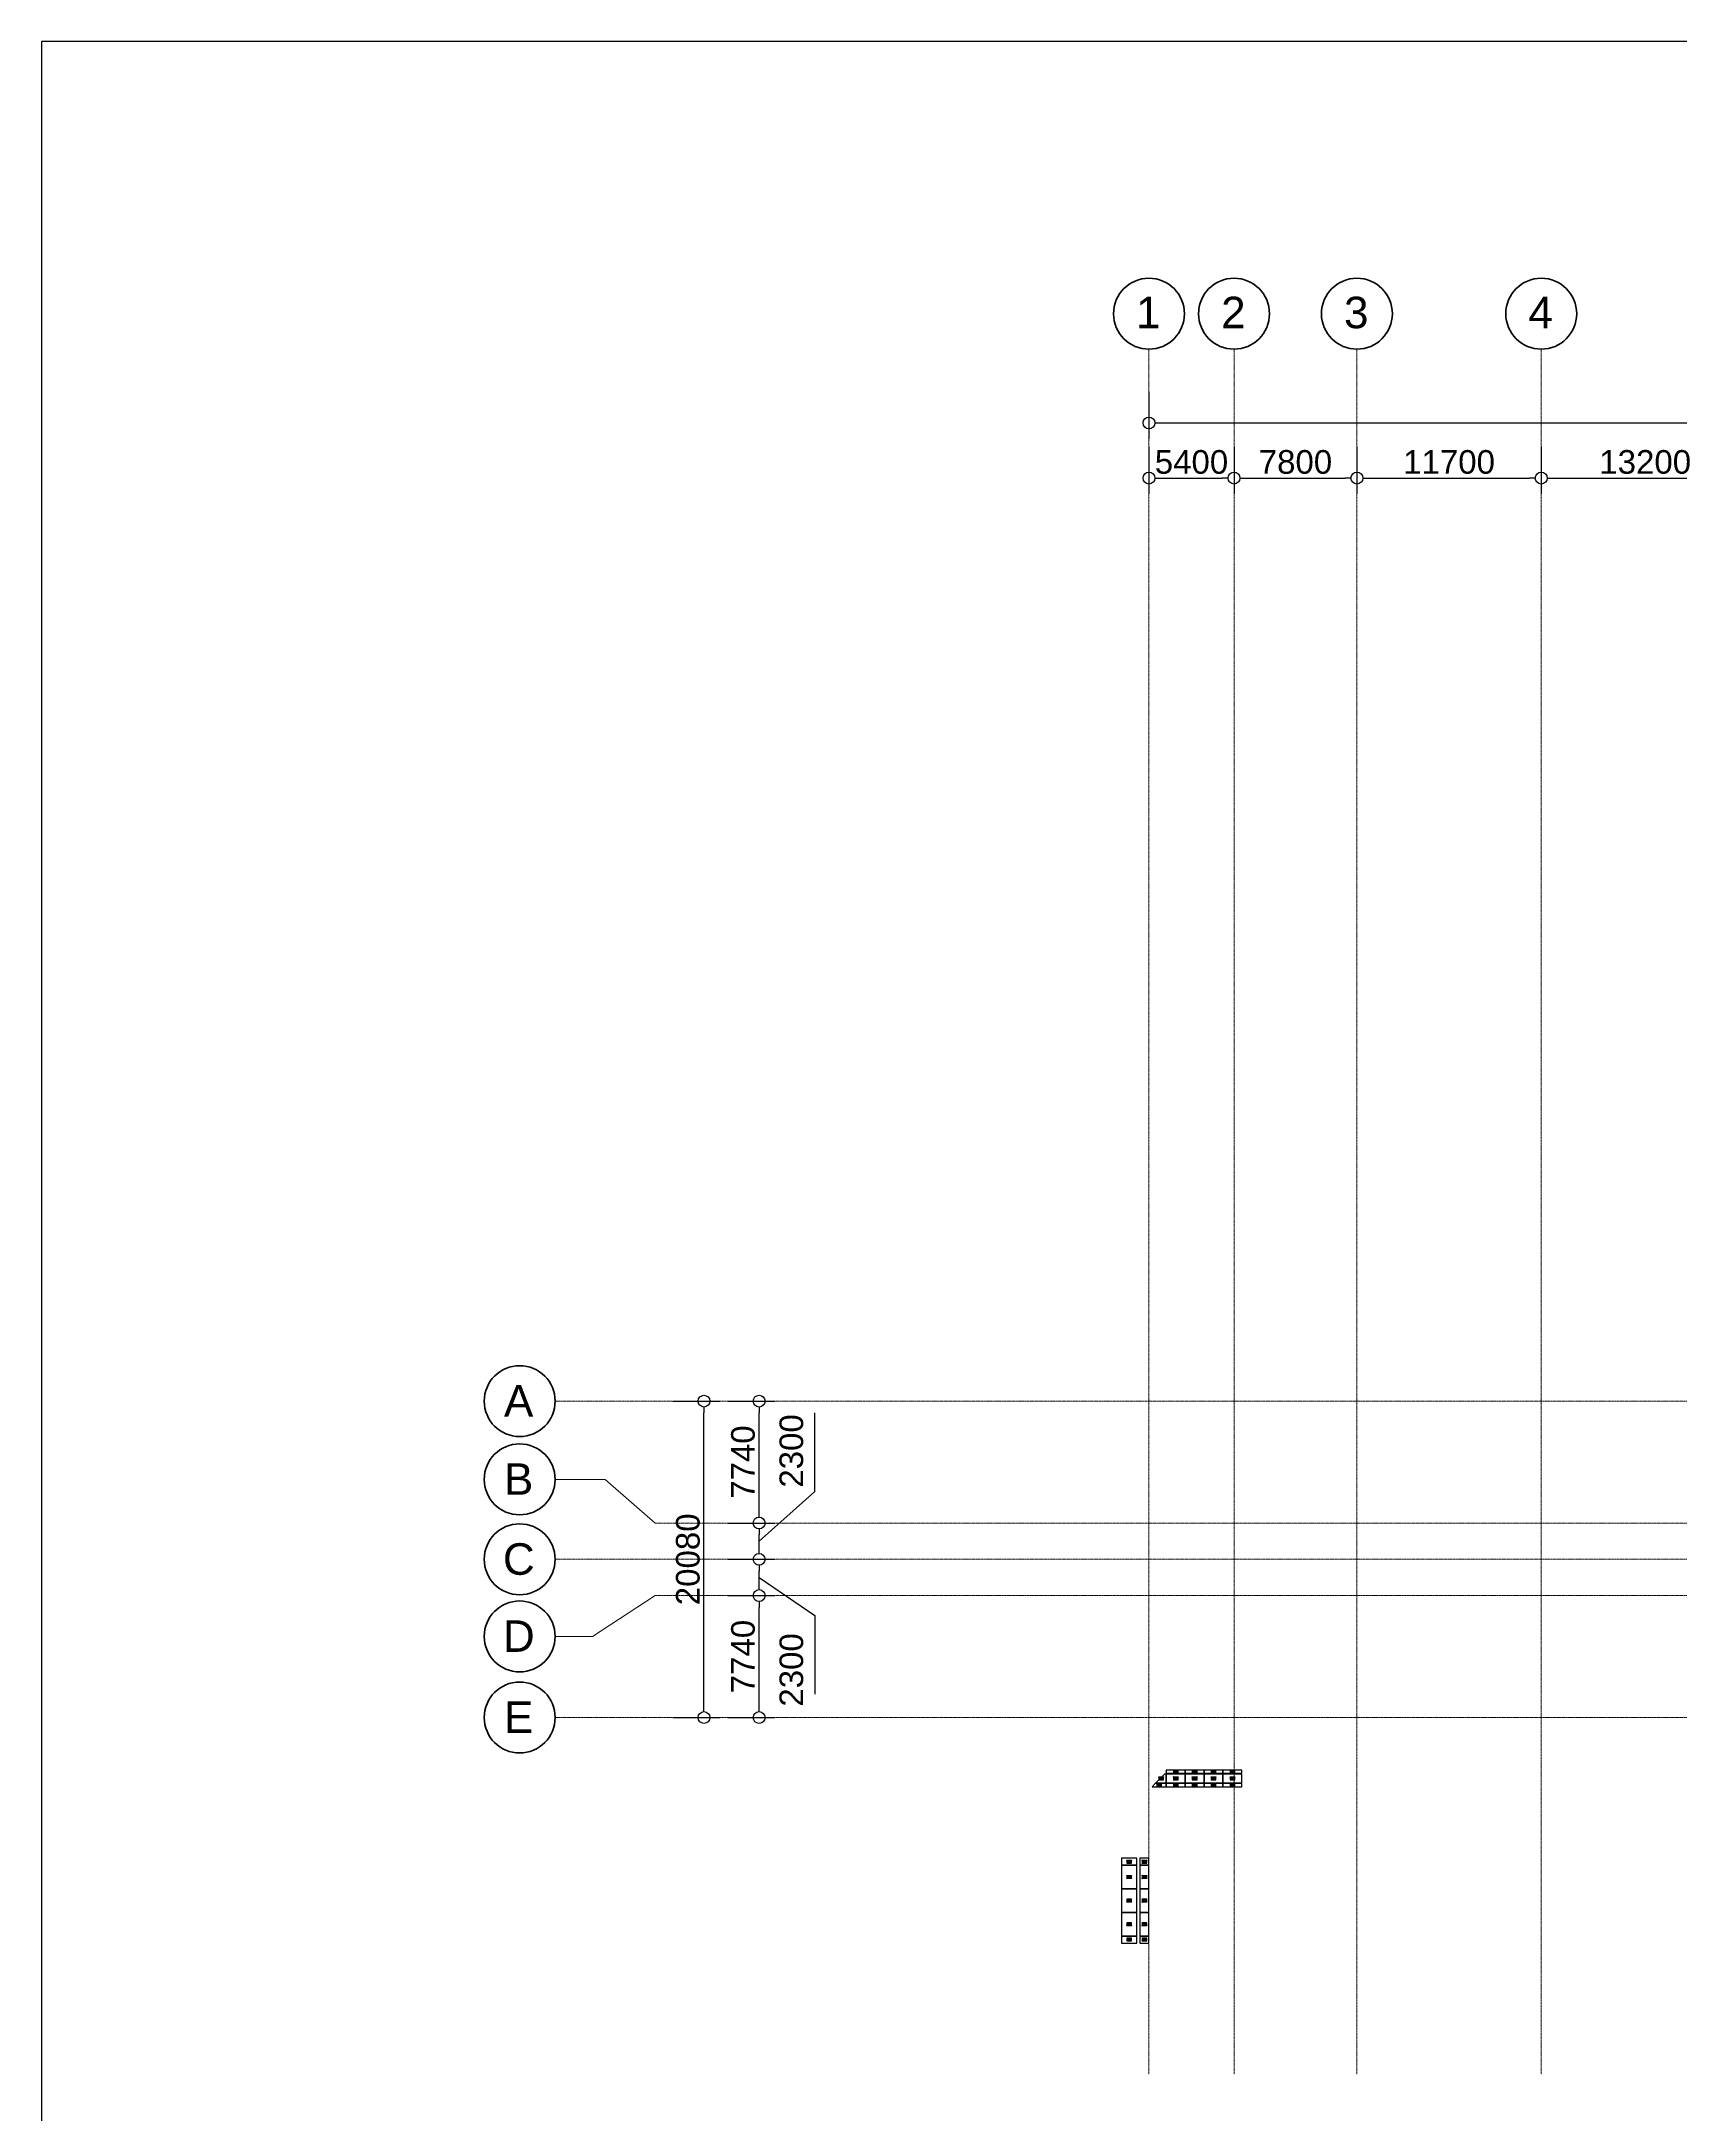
# Model space of a CAD drawing. Header units: millimetres. Extents: x -70132 to 394080, y -1879526 to 121974.
# Drawn here: x -66720 to 37320, y -9601 to 121974 of the extents above; entities that cross this region are included whole.
import ezdxf
from ezdxf.enums import TextEntityAlignment as Align

# ---------------------------------------------------------------- set-up
doc = ezdxf.new("R2010")
doc.units = ezdxf.units.MM
doc.linetypes.add('DPA_Grid _ Level 100', pattern=[10, 5.5, -1.6, 1.3, -1.6])
for name, color, linetype in [('000 - D I M', 251, 'Continuous'), ('009 - AHP_06_DATA_TEXT', 3, 'Continuous'), ('009 - AHP_06_PANEL_MAIN_COLOR_1', 3, 'Continuous'), ('009 - AHP_06_PANEL_SYMBOL_', 251, 'Continuous'), ('C0x_300HK_CODE_DEF_SUB', 250, 'Continuous')]:
    doc.layers.add(name, color=color, linetype=linetype)
doc.layers.add('S-GRID', color=251, linetype='Continuous', lineweight=9)
doc.layers.add('S-GRID-IDEN', color=3, linetype='Continuous', lineweight=50)
doc.styles.add('Arial', font='arial.ttf', dxfattribs={"height": 1500})
doc.styles.add('Arial_1', font='arial.ttf', dxfattribs={"height": 2000})
doc.styles.add('Arial_2', font='arial.ttf', dxfattribs={"height": 3})
doc.styles.add('Arial_TA1500', font='arial.ttf', dxfattribs={"height": 1500})
doc.styles.get("Standard").update_dxf_attribs({"font": 'arial.ttf'})
doc.dimstyles.new('DPA-DIM-3_0_C-C', dxfattribs={"dimscale": 304.8, "dimtxt": 1530.3891, "dimasz": 2.46063, "dimexe": 3.28084, "dimexo": 0.0625, "dimgap": 0.82021, "dimtad": 1, "dimdec": 0, "dimzin": 0, "dimdsep": 46, "dimtxsty": 'Arial_2', "dimblk1": 'DOTBLANK', "dimblk2": 'DOTBLANK', "dimsah": 1, "dimcen": 0.09, "dimdle": 3.28084, "dimadec": 8, "dimazin": 0, "dimtfac": 1, "dimtdec": 4, "dimtix": 1, "dimtmove": 0, "dimatfit": 3, "dimfxl": 6.56168, "dimfxlon": 1, "dimtvp": 1, "dimtolj": 1, "dimtzin": 0, "dimarcsym": 2})
doc.dimstyles.new('DPA-DIM-3_0_C-C_1', dxfattribs={"dimscale": 304.8, "dimtxt": 1530.3891, "dimasz": 2.46063, "dimexe": 3.28084, "dimexo": 0.0625, "dimgap": 0.82021, "dimtad": 1, "dimdec": 0, "dimzin": 0, "dimdsep": 46, "dimtxsty": 'Arial_2', "dimblk1": 'DOTBLANK', "dimblk2": 'DOTBLANK', "dimsah": 1, "dimcen": 0.09, "dimdle": 3.28084, "dimadec": 8, "dimazin": 0, "dimtfac": 1, "dimtdec": 4, "dimtix": 1, "dimtmove": 1, "dimatfit": 3, "dimfxl": 6.56168, "dimfxlon": 1, "dimtvp": 1, "dimtolj": 1, "dimtzin": 0, "dimarcsym": 2})

# ---------------------------------------------------------------- blocks, each defined once
blk = doc.blocks.new('*U164')
at = {"layer": '009 - AHP_06_PANEL_MAIN_COLOR_1'}
blk.add_lwpolyline([(0, -490), (1500, -490), (1500, 490), (0, 490)], close=True, dxfattribs=at)
at = {"layer": '009 - AHP_06_PANEL_SYMBOL_'}
blk.add_point((0, 0), dxfattribs=at)
blk = doc.blocks.new('*U41')
at = {"layer": '009 - AHP_06_PANEL_MAIN_COLOR_1'}
blk.add_lwpolyline([(0, -490), (442, -490), (442, 490), (0, 490)], close=True, dxfattribs=at)
at = {"layer": '009 - AHP_06_PANEL_SYMBOL_'}
blk.add_point((0, 0), dxfattribs=at)
blk = doc.blocks.new('*U142')
at = {"layer": '009 - AHP_06_PANEL_MAIN_COLOR_1'}
blk.add_lwpolyline([(0, -100), (1200, -100), (1200, 100), (0, 100)], close=True, dxfattribs=at)
at = {"layer": '009 - AHP_06_PANEL_SYMBOL_'}
blk.add_point((0, 0), dxfattribs=at)
blk = doc.blocks.new('*U141')
at = {"layer": '009 - AHP_06_PANEL_MAIN_COLOR_1'}
blk.add_lwpolyline([(0, -275), (1200, -275), (1200, 275), (0, 275)], close=True, dxfattribs=at)
at = {"layer": '009 - AHP_06_PANEL_SYMBOL_'}
blk.add_point((0, 0), dxfattribs=at)
blk = doc.blocks.new('*U11')
at = {"layer": '009 - AHP_06_PANEL_MAIN_COLOR_1'}
blk.add_lwpolyline([(0, -275), (1200, -275), (1200, 275), (0, 275)], close=True, dxfattribs=at)
at = {"layer": '009 - AHP_06_PANEL_SYMBOL_'}
blk.add_point((0, 0), dxfattribs=at)
blk = doc.blocks.new('*U12')
at = {"layer": '009 - AHP_06_PANEL_MAIN_COLOR_1'}
blk.add_lwpolyline([(0, -100), (1200, -100), (1200, 100), (0, 100)], close=True, dxfattribs=at)
at = {"layer": '009 - AHP_06_PANEL_SYMBOL_'}
blk.add_point((0, 0), dxfattribs=at)
blk = doc.blocks.new('*U28')
blk.add_point((0, 0))
at = {"layer": '009 - AHP_06_PANEL_MAIN_COLOR_1'}
blk.add_lwpolyline([(656, 275), (0, 275), (0, -275), (108, -275)], close=True, dxfattribs=at)
blk = doc.blocks.new('*U29')
blk.add_point((0, 0))
at = {"layer": '009 - AHP_06_PANEL_MAIN_COLOR_1'}
blk.add_lwpolyline([(905, 100), (0, 100), (0, -100), (706, -100)], close=True, dxfattribs=at)
blk = doc.blocks.new('*U39')
at = {"layer": '009 - AHP_06_PANEL_MAIN_COLOR_1'}
blk.add_lwpolyline([(0, -490), (443, -490), (443, 490), (0, 490)], close=True, dxfattribs=at)
at = {"layer": '009 - AHP_06_PANEL_SYMBOL_'}
blk.add_point((0, 0), dxfattribs=at)
blk = doc.blocks.new('*U165')
at = {"layer": '009 - AHP_06_PANEL_MAIN_COLOR_1'}
blk.add_lwpolyline([(0, -290), (1500, -290), (1500, 290), (0, 290)], close=True, dxfattribs=at)
at = {"layer": '009 - AHP_06_PANEL_SYMBOL_'}
blk.add_point((0, 0), dxfattribs=at)
blk = doc.blocks.new('*U42')
at = {"layer": '009 - AHP_06_PANEL_MAIN_COLOR_1'}
blk.add_lwpolyline([(0, -290), (442, -290), (442, 290), (0, 290)], close=True, dxfattribs=at)
at = {"layer": '009 - AHP_06_PANEL_SYMBOL_'}
blk.add_point((0, 0), dxfattribs=at)
blk = doc.blocks.new('*U40')
at = {"layer": '009 - AHP_06_PANEL_MAIN_COLOR_1'}
blk.add_lwpolyline([(0, -290), (443, -290), (443, 290), (0, 290)], close=True, dxfattribs=at)
at = {"layer": '009 - AHP_06_PANEL_SYMBOL_'}
blk.add_point((0, 0), dxfattribs=at)
blk = doc.blocks.new('Grid - 100 Scale-586761-4150-01 - CONCOURSE LEVEL PLAN - REFLECTED CEILING PLAN')
at = {"layer": 'S-GRID-IDEN'}
blk.add_circle((0, 0), 4.5, dxfattribs=at)
blk = doc.blocks.new('_DotBlank')
at = {"color": 0, "linetype": 'ByBlock', "lineweight": -2}
blk.add_line((-0.5, 0), (-1, 0), dxfattribs=at)
blk.add_circle((0, 0), 0.5, dxfattribs=at)
blk = doc.blocks.new('*D102')
at = {"layer": '000 - D I M', "color": 0, "lineweight": -2, "transparency": 16777216}
for p, q in [((-151000, 73305), (-151000, 70324)), ((-145600, 73305), (-145600, 70324)), ((-150250, 71324), (-146350, 71324))]:
    blk.add_line(p, q, dxfattribs=at)
at = {"layer": 'Defpoints', "color": 0, "transparency": 16777216}
for p in [(-151000, 73324), (-145600, 73324), (-145600, 71324)]:
    blk.add_point(p, dxfattribs=at)
at = {"layer": '000 - D I M', "color": 0, "lineweight": -2, "transparency": 16777216, "xscale": 750, "yscale": 750, "zscale": 750, "rotation": 180}
blk.add_blockref('_DotBlank', (-151000, 71324), dxfattribs=at)
at = {"layer": '000 - D I M', "color": 0, "lineweight": -2, "transparency": 16777216, "xscale": 750, "yscale": 750, "zscale": 750}
blk.add_blockref('_DotBlank', (-145600, 71324), dxfattribs=at)
at = {"layer": '000 - D I M', "color": 0, "transparency": 16777216, "insert": (-148300, 72340), "char_height": 1500, "width": 5537.65, "attachment_point": 5, "style": 'Arial_TA1500'}
blk.add_mtext('\\A1;5400', dxfattribs=at)
blk = doc.blocks.new('*D103')
at = {"layer": '000 - D I M', "color": 0, "lineweight": -2, "transparency": 16777216}
for p, q in [((-145600, 73305), (-145600, 70324)), ((-137800, 73305), (-137800, 70324)), ((-144850, 71324), (-138550, 71324))]:
    blk.add_line(p, q, dxfattribs=at)
at = {"layer": 'Defpoints', "color": 0, "transparency": 16777216}
for p in [(-145600, 73324), (-137800, 73324), (-137800, 71324)]:
    blk.add_point(p, dxfattribs=at)
at = {"layer": '000 - D I M', "color": 0, "lineweight": -2, "transparency": 16777216, "xscale": 750, "yscale": 750, "zscale": 750, "rotation": 180}
blk.add_blockref('_DotBlank', (-145600, 71324), dxfattribs=at)
at = {"layer": '000 - D I M', "color": 0, "lineweight": -2, "transparency": 16777216, "xscale": 750, "yscale": 750, "zscale": 750}
blk.add_blockref('_DotBlank', (-137800, 71324), dxfattribs=at)
at = {"layer": '000 - D I M', "color": 0, "transparency": 16777216, "insert": (-141700, 72340), "char_height": 1500, "width": 5537.65, "attachment_point": 5, "style": 'Arial_TA1500'}
blk.add_mtext('\\A1;7800', dxfattribs=at)
blk = doc.blocks.new('*D104')
at = {"layer": '000 - D I M', "color": 0, "lineweight": -2, "transparency": 16777216}
for p, q in [((-137800, 73305), (-137800, 70324)), ((-126100, 73305), (-126100, 70324)), ((-137050, 71324), (-126850, 71324))]:
    blk.add_line(p, q, dxfattribs=at)
at = {"layer": 'Defpoints', "color": 0, "transparency": 16777216}
for p in [(-137800, 73324), (-126100, 73324), (-126100, 71324)]:
    blk.add_point(p, dxfattribs=at)
at = {"layer": '000 - D I M', "color": 0, "lineweight": -2, "transparency": 16777216, "xscale": 750, "yscale": 750, "zscale": 750, "rotation": 180}
blk.add_blockref('_DotBlank', (-137800, 71324), dxfattribs=at)
at = {"layer": '000 - D I M', "color": 0, "lineweight": -2, "transparency": 16777216, "xscale": 750, "yscale": 750, "zscale": 750}
blk.add_blockref('_DotBlank', (-126100, 71324), dxfattribs=at)
at = {"layer": '000 - D I M', "color": 0, "transparency": 16777216, "insert": (-131950, 72340), "char_height": 1500, "width": 6922.07, "attachment_point": 5, "style": 'Arial_TA1500'}
blk.add_mtext('\\A1;11700', dxfattribs=at)
blk = doc.blocks.new('*D105')
at = {"layer": '000 - D I M', "color": 0, "lineweight": -2, "transparency": 16777216}
for p, q in [((-126100, 73305), (-126100, 70324)), ((-112900, 73305), (-112900, 70324)), ((-125350, 71324), (-113650, 71324))]:
    blk.add_line(p, q, dxfattribs=at)
at = {"layer": 'Defpoints', "color": 0, "transparency": 16777216}
for p in [(-126100, 73324), (-112900, 73324), (-112900, 71324)]:
    blk.add_point(p, dxfattribs=at)
at = {"layer": '000 - D I M', "color": 0, "lineweight": -2, "transparency": 16777216, "xscale": 750, "yscale": 750, "zscale": 750, "rotation": 180}
blk.add_blockref('_DotBlank', (-126100, 71324), dxfattribs=at)
at = {"layer": '000 - D I M', "color": 0, "lineweight": -2, "transparency": 16777216, "xscale": 750, "yscale": 750, "zscale": 750}
blk.add_blockref('_DotBlank', (-112900, 71324), dxfattribs=at)
at = {"layer": '000 - D I M', "color": 0, "transparency": 16777216, "insert": (-119500, 72340), "char_height": 1500, "width": 6922.07, "attachment_point": 5, "style": 'Arial_TA1500'}
blk.add_mtext('\\A1;13200', dxfattribs=at)
blk = doc.blocks.new('*D129')
at = {"layer": '000 - D I M', "color": 0, "lineweight": -2, "transparency": 16777216}
for p, q in [((-151000, 76805), (-151000, 73824)), ((155580, 76805), (155580, 73824)), ((-150250, 74824), (154830, 74824))]:
    blk.add_line(p, q, dxfattribs=at)
at = {"layer": 'Defpoints', "color": 0, "transparency": 16777216}
for p in [(-151000, 76824), (155580, 76824), (155580, 74824)]:
    blk.add_point(p, dxfattribs=at)
at = {"layer": '000 - D I M', "color": 0, "lineweight": -2, "transparency": 16777216, "xscale": 750, "yscale": 750, "zscale": 750, "rotation": 180}
blk.add_blockref('_DotBlank', (-151000, 74824), dxfattribs=at)
at = {"layer": '000 - D I M', "color": 0, "lineweight": -2, "transparency": 16777216, "xscale": 750, "yscale": 750, "zscale": 750}
blk.add_blockref('_DotBlank', (155580, 74824), dxfattribs=at)
at = {"layer": '000 - D I M', "color": 0, "transparency": 16777216, "insert": (2290, 75840), "char_height": 1500, "width": 8306.48, "attachment_point": 5, "style": 'Arial_TA1500'}
blk.add_mtext('\\A1;306580', dxfattribs=at)
blk = doc.blocks.new('*D130')
at = {"layer": '000 - D I M', "color": 0, "lineweight": -2, "transparency": 16777216}
for p, q in [((-177725, 400), (-174744, 400)), ((-175744, -6590), (-175744, -350)), ((-177725, -7340), (-174744, -7340))]:
    blk.add_line(p, q, dxfattribs=at)
at = {"layer": 'Defpoints', "color": 0, "transparency": 16777216}
for p in [(-177744, 400), (-175744, 400), (-177744, -7340)]:
    blk.add_point(p, dxfattribs=at)
at = {"layer": '000 - D I M', "color": 0, "lineweight": -2, "transparency": 16777216, "xscale": 750, "yscale": 750, "zscale": 750}
for p, rotation in [((-175744, 400), 90), ((-175744, -7340), 270)]:
    blk.add_blockref('_DotBlank', p, dxfattribs=dict(at, rotation=rotation))
at = {"layer": '000 - D I M', "color": 0, "transparency": 16777216, "insert": (-176760, -3470), "char_height": 1500, "width": 5537.65, "attachment_point": 5, "rotation": 90, "style": 'Arial_TA1500'}
blk.add_mtext('\\A1;7740', dxfattribs=at)
blk = doc.blocks.new('*D131')
at = {"layer": '000 - D I M', "color": 0, "lineweight": -2, "transparency": 16777216}
for p, q in [((-177725, 2700), (-174744, 2700)), ((-175744, 1150), (-175744, 1950)), ((-175744, 1550), (-172200, -863)), ((-177725, 400), (-174744, 400)), ((-172200, -863), (-172200, -5863))]:
    blk.add_line(p, q, dxfattribs=at)
at = {"layer": 'Defpoints', "color": 0, "transparency": 16777216}
for p in [(-177744, 2700), (-175744, 2700), (-177744, 400)]:
    blk.add_point(p, dxfattribs=at)
at = {"layer": '000 - D I M', "color": 0, "lineweight": -2, "transparency": 16777216, "xscale": 750, "yscale": 750, "zscale": 750}
for p, rotation in [((-175744, 2700), 90), ((-175744, 400), 270)]:
    blk.add_blockref('_DotBlank', p, dxfattribs=dict(at, rotation=rotation))
at = {"layer": '000 - D I M', "color": 0, "transparency": 16777216, "insert": (-174450, -6651), "char_height": 1500, "width": 5537.65, "attachment_point": 1, "rotation": 90, "line_spacing_factor": 0.941778, "style": 'Arial_TA1500'}
blk.add_mtext('\\A1;2300', dxfattribs=at)
blk = doc.blocks.new('*D132')
at = {"layer": '000 - D I M', "color": 0, "lineweight": -2, "transparency": 16777216}
for p, q in [((-172201, 6998), (-172201, 11998)), ((-175744, 3850), (-172201, 6998)), ((-177725, 5000), (-174744, 5000)), ((-175744, 3450), (-175744, 4250)), ((-177725, 2700), (-174744, 2700))]:
    blk.add_line(p, q, dxfattribs=at)
at = {"layer": 'Defpoints', "color": 0, "transparency": 16777216}
for p in [(-177744, 5000), (-175744, 5000), (-177744, 2700)]:
    blk.add_point(p, dxfattribs=at)
at = {"layer": '000 - D I M', "color": 0, "lineweight": -2, "transparency": 16777216, "xscale": 750, "yscale": 750, "zscale": 750}
for p, rotation in [((-175744, 5000), 90), ((-175744, 2700), 270)]:
    blk.add_blockref('_DotBlank', p, dxfattribs=dict(at, rotation=rotation))
at = {"layer": '000 - D I M', "color": 0, "transparency": 16777216, "insert": (-174451, 7248), "char_height": 1500, "width": 5537.65, "attachment_point": 1, "rotation": 90, "line_spacing_factor": 0.941778, "style": 'Arial_TA1500'}
blk.add_mtext('\\A1;2300', dxfattribs=at)
blk = doc.blocks.new('*D133')
at = {"layer": '000 - D I M', "color": 0, "lineweight": -2, "transparency": 16777216}
for p, q in [((-177725, 12740), (-174744, 12740)), ((-175744, 5750), (-175744, 11990)), ((-177725, 5000), (-174744, 5000))]:
    blk.add_line(p, q, dxfattribs=at)
at = {"layer": 'Defpoints', "color": 0, "transparency": 16777216}
for p in [(-177744, 12740), (-175744, 12740), (-177744, 5000)]:
    blk.add_point(p, dxfattribs=at)
at = {"layer": '000 - D I M', "color": 0, "lineweight": -2, "transparency": 16777216, "xscale": 750, "yscale": 750, "zscale": 750}
for p, rotation in [((-175744, 12740), 90), ((-175744, 5000), 270)]:
    blk.add_blockref('_DotBlank', p, dxfattribs=dict(at, rotation=rotation))
at = {"layer": '000 - D I M', "color": 0, "transparency": 16777216, "insert": (-176760, 8870), "char_height": 1500, "width": 5537.65, "attachment_point": 5, "rotation": 90, "style": 'Arial_TA1500'}
blk.add_mtext('\\A1;7740', dxfattribs=at)
blk = doc.blocks.new('*D134')
at = {"layer": '000 - D I M', "color": 0, "lineweight": -2, "transparency": 16777216}
for p, q in [((-181225, 12740), (-178244, 12740)), ((-179244, -6590), (-179244, 11990)), ((-181225, -7340), (-178244, -7340))]:
    blk.add_line(p, q, dxfattribs=at)
at = {"layer": 'Defpoints', "color": 0, "transparency": 16777216}
for p in [(-181244, 12740), (-179244, 12740), (-181244, -7340)]:
    blk.add_point(p, dxfattribs=at)
at = {"layer": '000 - D I M', "color": 0, "lineweight": -2, "transparency": 16777216, "xscale": 750, "yscale": 750, "zscale": 750}
for p, rotation in [((-179244, 12740), 90), ((-179244, -7340), 270)]:
    blk.add_blockref('_DotBlank', p, dxfattribs=dict(at, rotation=rotation))
at = {"layer": '000 - D I M', "color": 0, "transparency": 16777216, "insert": (-180260, 2700), "char_height": 1500, "width": 6922.07, "attachment_point": 5, "rotation": 90, "style": 'Arial_TA1500'}
blk.add_mtext('\\A1;20080', dxfattribs=at)
blk = doc.blocks.new('000_CKST-FAMELINE_CEILING06_CODE_PANEL')
at = {"layer": 'C0x_300HK_CODE_DEF_SUB', "color": 0}
for points in [[(-3000, 4885), (-2775, 4885), (-2775, 5110), (-3000, 5110)], [(-2775, 1435), (2775, 1435), (2775, 4885), (-2775, 4885)], [(-2775, 1885), (2775, 1885), (2775, 2335), (-2775, 2335)], [(-2775, 1435), (2775, 1435), (2775, 1885), (-2775, 1885)], [(-2775, 985), (2775, 985), (2775, 1435), (-2775, 1435)], [(-2775, 535), (2775, 535), (2775, 985), (-2775, 985)], [(-2775, 85), (2775, 85), (2775, 535), (-2775, 535)], [(-2775, -365), (2775, -365), (2775, 85), (-2775, 85)], [(2775, 4885), (3000, 4885), (3000, 5110), (2775, 5110)], [(-3000, -5110), (-2775, -5110), (-2775, -4885), (-3000, -4885)], [(-2775, -815), (2775, -815), (2775, -365), (-2775, -365)], [(-2775, -1265), (2775, -1265), (2775, -815), (-2775, -815)], [(-2775, -1715), (2775, -1715), (2775, -1265), (-2775, -1265)], [(-2775, -2165), (2775, -2165), (2775, -1715), (-2775, -1715)], [(-2775, -2615), (2775, -2615), (2775, -2165), (-2775, -2165)], [(-2775, -3065), (2775, -3065), (2775, -2615), (-2775, -2615)], [(-2775, -3515), (2775, -3515), (2775, -3065), (-2775, -3065)], [(-2775, -3965), (2775, -3965), (2775, -3515), (-2775, -3515)], [(-2775, -4415), (2775, -4415), (2775, -3965), (-2775, -3965)], [(-2775, -4865), (2775, -4865), (2775, -4415), (-2775, -4415)], [(2775, -5110), (3000, -5110), (3000, -4885), (2775, -4885)]]:
    blk.add_lwpolyline(points, close=True, dxfattribs=at)
at = {"layer": 'C0x_300HK_CODE_DEF_SUB', "color": 0, "style": 'Arial'}
for s, p in [('panel_code_name', (-2625, 4580)), ('panel_matt_type', (-2625, 2030)), ('panel_no', (-2625, 1580)), ('panel_name', (-2625, 1130)), ('panel_length', (-2625, 680)), ('panel_length_1', (-2625, 230)), ('panel_length_2', (-2625, -220)), (':', (17, 4580)), (':', (17, 2030)), (':', (17, 1580)), (':', (17, 1130)), (':', (17, 680)), (':', (17, 211)), ('panel_width', (-2625, -670)), ('panel_width_2', (-2625, -1120)), ('panel_width_3', (-2625, -1570)), ('panel_color', (-2625, -2020)), ('panel_shape', (-2625, -2470)), ('panel_add-on', (-2625, -2920)), ('panel_date-create', (-2625, -3370)), ('panel_station', (-2625, -3820)), ('panel_level', (-2625, -4270)), ('panel_zone', (-2625, -4720)), (':', (17, -220)), (':', (17, -670)), (':', (17, -1120)), (':', (17, -1570)), (':', (17, -2020)), (':', (17, -2470)), (':', (17, -2920)), (':', (17, -3370)), (':', (17, -3820)), (':', (17, -4270)), (':', (17, -4720))]:
    blk.add_text(s, height=225, dxfattribs=at).set_placement(p)
at = {"layer": 'C0x_300HK_CODE_DEF_SUB', "color": 0, "lineweight": 30, "flags": 104}
blk.add_attdef('panel_code_name', text='', height=225, dxfattribs=at).set_placement((179, 4805), align=Align.TOP_LEFT)
at = {"layer": 'C0x_300HK_CODE_DEF_SUB', "color": 0, "style": 'Arial'}
for tag, p in [('panel_matt_type', (179, 2030)), ('panel_no', (179, 1580)), ('panel_name', (179, 1130)), ('panel_length', (179, 680)), ('panel_length_2', (179, 230)), ('panel_length_3', (179, -220)), ('panel_width', (179, -670)), ('panel_width_2', (179, -1120)), ('panel_width_3', (179, -1570)), ('panel_color', (179, -2020)), ('panel_shape', (179, -2470)), ('panel_add-on', (179, -2920)), ('panel_date-create', (179, -3370)), ('panel_station', (179, -3820)), ('panel_level', (179, -4270)), ('panel_zone', (179, -4720))]:
    blk.add_attdef(tag, p, '', height=225, dxfattribs=at)
blk = doc.blocks.new('Drawing1_20261102-145208_PP17_C06_DATA_STD_LENGTH')
at = {"layer": '009 - AHP_06_DATA_TEXT'}
for p, xscale, yscale, zscale, values in [((-24134, 130551), 0.03, 0.03, 0.03, {'panel_matt_type': 'C06_STD-LENGTH', 'panel_length': '441.999999999999', 'panel_width': '980'}), ((-23163, 130551), 0.03, 0.03, 0.03, {'panel_matt_type': 'C06_STD-LENGTH', 'panel_length': '1500', 'panel_width': '980'}), ((-21663, 130551), 0.03, 0.03, 0.03, {'panel_matt_type': 'C06_STD-LENGTH', 'panel_length': '1499.99999999999', 'panel_width': '980'}), ((-20163, 130551), 0.03, 0.03, 0.03, {'panel_matt_type': 'C06_STD-LENGTH', 'panel_length': '1499.99999999999', 'panel_width': '980'}), ((-19191, 130551), 0.03, 0.03, 0.03, {'panel_matt_type': 'C06_STD-LENGTH', 'panel_length': '442.999999999999', 'panel_width': '980'}), ((-24134, 129590), 0.03, 0.03, 0.03, {'panel_matt_type': 'C06_STD-LENGTH', 'panel_length': '442', 'panel_width': '580'}), ((-23163, 129590), 0.03, 0.03, 0.03, {'panel_matt_type': 'C06_STD-LENGTH', 'panel_length': '1499.99999999999', 'panel_width': '580'}), ((-21663, 129590), 0.03, 0.03, 0.03, {'panel_matt_type': 'C06_STD-LENGTH', 'panel_length': '1499.99999999999', 'panel_width': '580'}), ((-20163, 129590), 0.03, 0.03, 0.03, {'panel_matt_type': 'C06_STD-LENGTH', 'panel_length': '1499.99999999999', 'panel_width': '580'}), ((-19192, 129590), 0.03, 0.03, 0.03, {'panel_matt_type': 'C06_STD-LENGTH', 'panel_length': '442.999999999999', 'panel_width': '580'}), ((-14330, 127600), 0.03000000000000001, 0.03000000000000001, 0.03000000000000001, {'panel_matt_type': 'C06_STD-LENGTH', 'panel_length': '1200', 'panel_width': '199.999999086838'}), ((-13905, 127600), 0.03000000000000001, 0.03000000000000001, 0.03000000000000001, {'panel_matt_type': 'C06_STD-LENGTH', 'panel_length': '1200', 'panel_width': '550'}), ((-13480, 127600), 0.03000000000000001, 0.03000000000000001, 0.03000000000000001, {'panel_matt_type': 'C06_STD-LENGTH', 'panel_length': '1200', 'panel_width': '199.999999086838'}), ((-14330, 126400), 0.03000000000000001, 0.03000000000000001, 0.03000000000000001, {'panel_matt_type': 'C06_STD-LENGTH', 'panel_length': '1200', 'panel_width': '199.999999086838'}), ((-13905, 126400), 0.03000000000000001, 0.03000000000000001, 0.03000000000000001, {'panel_matt_type': 'C06_STD-LENGTH', 'panel_length': '1200', 'panel_width': '550'}), ((-13480, 126400), 0.03000000000000001, 0.03000000000000001, 0.03000000000000001, {'panel_matt_type': 'C06_STD-LENGTH', 'panel_length': '1200', 'panel_width': '199.999999086838'}), ((-14330, 125200), 0.03000000000000001, 0.03000000000000001, 0.03000000000000001, {'panel_matt_type': 'C06_STD-LENGTH', 'panel_length': '1200', 'panel_width': '199.999999086838'}), ((-13905, 125200), 0.03000000000000001, 0.03000000000000001, 0.03000000000000001, {'panel_matt_type': 'C06_STD-LENGTH', 'panel_length': '1200', 'panel_width': '550'}), ((-13480, 125200), 0.03000000000000001, 0.03000000000000001, 0.03000000000000001, {'panel_matt_type': 'C06_STD-LENGTH', 'panel_length': '1200', 'panel_width': '199.999999086838'}), ((-14330, 124000), 0.03000000000000001, 0.03000000000000001, 0.03000000000000001, {'panel_matt_type': 'C06_STD-LENGTH', 'panel_length': '1200', 'panel_width': '199.999999086838'}), ((-13905, 124000), 0.03000000000000001, 0.03000000000000001, 0.03000000000000001, {'panel_matt_type': 'C06_STD-LENGTH', 'panel_length': '1200', 'panel_width': '550'}), ((-13480, 124000), 0.03000000000000001, 0.03000000000000001, 0.03000000000000001, {'panel_matt_type': 'C06_STD-LENGTH', 'panel_length': '1200', 'panel_width': '199.999999086838'})]:
    blk.add_blockref('000_CKST-FAMELINE_CEILING06_CODE_PANEL', p, dxfattribs=dict(at, xscale=xscale, yscale=yscale, zscale=zscale)).add_auto_attribs(values)
blk = doc.blocks.new('Drawing1_20261102-150320_C06_DATA_TZP_LENGTH')
at = {"layer": '009 - AHP_06_DATA_TEXT', "xscale": 0.03, "yscale": 0.03, "zscale": 0.03, "rotation": 90}
for p, values in [((-140053, -14330), {'panel_matt_type': 'C06-TZP-VARIES', 'panel_length': '905.285958378576', 'panel_width': '199.999347847886'}), ((-139928, -13905), {'panel_matt_type': 'C06-TZP-VARIES', 'panel_length': '656.222416058648', 'panel_width': '550'})]:
    blk.add_blockref('000_CKST-FAMELINE_CEILING06_CODE_PANEL', p, dxfattribs=at).add_auto_attribs(values)
blk = doc.blocks.new('A$C6ec4f5d1')
at = {"layer": 'S-GRID', "linetype": 'DPA_Grid _ Level 100'}
for p, q in [((-151000, -29972.2), (-151000, 79507.3)), ((-145600, -29972.2), (-145600, 79507.3)), ((-137800, -29972.2), (-137800, 79507.3)), ((-126100, -29972.2), (-126100, 79507.3)), ((176116, 12740), (-188692, 12740)), ((176116, 5000), (-182342, 5000)), ((176116, 2700), (-188692, 2700)), ((176116, 400), (-182342, 400)), ((176116, -7340), (-188692, -7340))]:
    blk.add_line(p, q, dxfattribs=at)
at = {"layer": 'S-GRID'}
for p, q in [((-185517, 7774.3), (-188692, 7774.3)), ((-182342, 5000), (-185517, 7774.3)), ((-182342, 400), (-186323, -2192.1)), ((-186323, -2192.1), (-188692, -2192.1))]:
    blk.add_line(p, q, dxfattribs=at)
at = {"layer": 'S-GRID-IDEN', "xscale": 499.9999999999995, "yscale": 499.9999999999995, "zscale": 499.9999999999995}
for p in [(-151000, 81757.3), (-145600, 81757.3), (-137800, 81757.3), (-126100, 81757.3)]:
    blk.add_blockref('Grid - 100 Scale-586761-4150-01 - CONCOURSE LEVEL PLAN - REFLECTED CEILING PLAN', p, dxfattribs=at)
at = {"layer": 'S-GRID-IDEN', "xscale": 499.9999999999995, "yscale": 499.9999999999995, "zscale": 499.9999999999995, "rotation": 89.9999999999998}
for p in [(-190942, 12740), (-190942, 7774.3), (-190942, 2700), (-190942, -2192.1), (-190942, -7340)]:
    blk.add_blockref('Grid - 100 Scale-586761-4150-01 - CONCOURSE LEVEL PLAN - REFLECTED CEILING PLAN', p, dxfattribs=at)
at = {"layer": 'S-GRID-IDEN', "lineweight": 9, "char_height": 2000, "attachment_point": 1, "style": 'Arial_1'}
for s, insert, width in [('1', (-151816.5, 82836.8), 1883.966), ('2', (-146416.5, 82836.8), 1883.966), ('3', (-138616.5, 82836.8), 1883.966), ('4', (-126916.5, 82836.8), 1883.966), ('A', (-191940.6, 13759.4), 2284.809), ('B', (-191940.6, 8793.7), 2284.809), ('C', (-192005.6, 3719.4), 2445.147), ('D', (-192005.6, -1172.7), 2445.147), ('E', (-191940.6, -6320.6), 2284.809)]:
    blk.add_mtext(s, dxfattribs=dict(at, insert=insert, width=width))
at = {"layer": '000 - D I M', "color": 1}
for base, p1, p2, picture, middle in [((155580, 74824), (-151000, 76824), (155580, 76824), '*D129', (2290, 75840.4)), ((-145600, 71324), (-151000, 73324), (-145600, 73324), '*D102', (-148300, 72339.9)), ((-137800, 71324), (-145600, 73324), (-137800, 73324), '*D103', (-141700, 72339.9)), ((-126100, 71324), (-137800, 73324), (-126100, 73324), '*D104', (-131950, 72339.9)), ((-112900, 71324), (-126100, 73324), (-112900, 73324), '*D105', (-119500, 72340.4))]:
    dim = blk.add_linear_dim(base=base, p1=p1, p2=p2, dimstyle='DPA-DIM-3_0_C-C', override={"dimpost": '<>', "dimtxsty": 'Arial_TA1500'}, dxfattribs=at)
    dim.commit()
    dim.dimension.update_dxf_attribs({"geometry": picture, "text_midpoint": middle})
for base, p1, p2, picture, middle in [((-179244.1, 12740), (-181244.1, -7340), (-181244.1, 12740), '*D134', (-180259.9, 2700)), ((-175744.1, 12740), (-177744.1, 5000), (-177744.1, 12740), '*D133', (-176759.9, 8870)), ((-175744.1, 400), (-177744.1, -7340), (-177744.1, 400), '*D130', (-176759.9, -3470))]:
    dim = blk.add_linear_dim(base=base, p1=p1, p2=p2, angle=90, dimstyle='DPA-DIM-3_0_C-C', override={"dimpost": '<>', "dimtxsty": 'Arial_TA1500'}, dxfattribs=at)
    dim.commit()
    dim.dimension.update_dxf_attribs({"geometry": picture, "text_midpoint": middle})
for base, p1, p2, picture, middle in [((-175744.1, 5000), (-177744.1, 2700), (-177744.1, 5000), '*D132', (-172201.2, 7248.3)), ((-175744.1, 2700), (-177744.1, 400), (-177744.1, 2700), '*D131', (-172200.4, -1113))]:
    dim = blk.add_linear_dim(base=base, p1=p1, p2=p2, angle=90, dimstyle='DPA-DIM-3_0_C-C_1', override={"dimpost": '<>', "dimtxsty": 'Arial_TA1500'}, dxfattribs=at)
    dim.commit()
    dim.dimension.update_dxf_attribs({"geometry": picture, "text_midpoint": middle, "dimtype": 160})

msp = doc.modelspace()

# ---------------------------------------------------------------- linework, layer by layer
at = {"color": 1}
msp.add_lwpolyline([(-66720.1, -20990.4), (356364.1, -20990.4), (356364.1, 121973.8), (-66720.1, 121973.8)], close=True, dxfattribs=at)

# ---------------------------------------------------------------- block references
for name, p in [('A$C6ec4f5d1', (154577.3, 22937.4)), ('Drawing1_20261102-150320_C06_DATA_TZP_LENGTH', (144277.3, 25637.4)), ('*U142', (4677.3, 12157.4)), ('*U141', (4677.3, 11732.4)), ('*U142', (5877.3, 12157.4)), ('*U11', (5877.3, 11732.4)), ('*U142', (7077.3, 12157.4)), ('*U141', (7077.3, 11732.4)), ('*U142', (8277.3, 12157.4)), ('*U141', (8277.3, 11732.4)), ('*U12', (4677.3, 11307.4)), ('*U142', (5877.3, 11307.4)), ('*U142', (7077.3, 11307.4)), ('*U142', (8277.3, 11307.4))]:
    msp.add_blockref(name, p)
for name, p, rotation in [('Drawing1_20261102-145208_PP17_C06_DATA_STD_LENGTH', (132877.3, 25637.4), 90), ('*U39', (2326.3, 6224.4), 90), ('*U40', (3287.3, 6223.9), 90), ('*U164', (2326.3, 4724.4), 90), ('*U165', (3287.3, 4723.9), 90), ('*U164', (2326.3, 3224.4), 90), ('*U165', (3287.3, 3223.9), 90), ('*U164', (2326.3, 1724.4), 90), ('*U165', (3287.3, 1723.9), 90), ('*U41', (2326.3, 1724.4), 270), ('*U42', (3287.3, 1723.9), 270)]:
    msp.add_blockref(name, p, dxfattribs=dict(rotation=rotation))
at = {"color": 3, "rotation": 180}
for name, p in [('*U28', (4677.3, 11732.4)), ('*U29', (4677.3, 11307.4))]:
    msp.add_blockref(name, p, dxfattribs=at)

doc.saveas('drawing.dxf')
